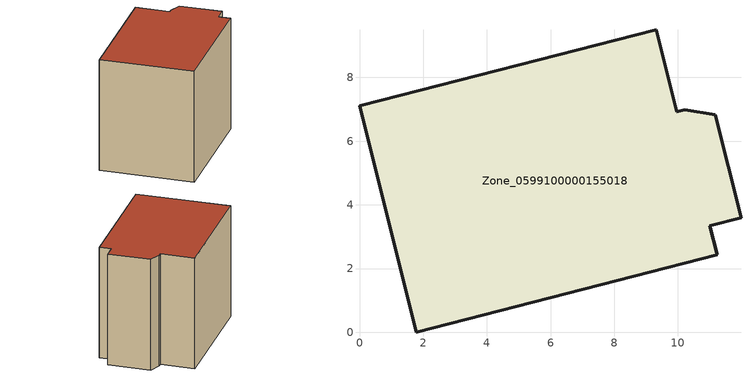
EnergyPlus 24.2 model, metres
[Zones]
Zone_0599100000155018
 floor ground (C_G): 9.96,6.93 10.21,6.99 11.16,6.83 11.98,3.59 11,3.34 11.23,2.44 1.78,0 0,7.11 9.32,9.5 z0
 wall outside (C_F): 1.78,0 11.23,2.44 11,3.34 11.98,3.59 11.16,6.83 10.21,6.99 9.96,6.93 9.32,9.5 0,7.11 1.78,0 z0:9.02
 roof outside (C_R): 10.21,6.99 9.96,6.93 9.32,9.5 0,7.11 1.78,0 11.23,2.44 11,3.34 11.98,3.59 11.16,6.83 z9.02
[BUILDING]
Pand.0599100000155018: North Axis=0; Terrain=City; Loads Convergence Tolerance Value=0.04; Temperature Convergence Tolerance Value=0.4; Solar Distribution=FullExterior; Maximum Number of Warmup Days=25; Minimum Number of Warmup Days=1
[Site:Location]
Rotterdam.The.Hague.AP_ZH_NLD Design_Conditions: Latitude=51.96; Longitude=4.45; Time Zone=1; Elevation=-4.5
[SITE:GROUNDTEMPERATURE:BUILDINGSURFACE]
18, 18, 18, 18, 18, 18, 18, 18, 18, 18, 18, 18
[MATERIAL] Thermal Absorptance=0.9; Solar Absorptance=0.7; Visible Absorptance=0.7
Name | Roughness | Thickness | Conductivity | Density | Specific Heat
G.TI.1946 | MediumSmooth | 0.15 | 1 | 540 | 1210
F.TI.1946 | Rough | 0.3 | 0.857143 | 1920 | 840
R.TI.1946 | MediumRough | 0.2 | 0.1 | 1500 | 1000
[CONSTRUCTION]
C_G: G.TI.1946
C_F: F.TI.1946
C_R: R.TI.1946
[ZONE]
Zone_0599100000155018: Type=1; Multiplier=1; Ceiling Height=Autocalculate; Volume=Autocalculate; Floor Area=autocalculate; Part of Total Floor Area=Yes
[ZONEINFILTRATION:DESIGNFLOWRATE]
Infil_Zone_0599100000155018: Zone or ZoneList or Space or SpaceList=Zone_0599100000155018; Schedule=AlwaysOn; Design Flow Rate Calculation Method=Flow/Area; Flow Rate per Floor Area=0.003; Constant Term Coefficient=1; Temperature Term Coefficient=0; Velocity Term Coefficient=0; Velocity Squared Term Coefficient=0
[HVACTEMPLATE:ZONE:IDEALLOADSAIRSYSTEM]
Zone_0599100000155018: Maximum Heating Supply Air Temperature=50; Minimum Cooling Supply Air Temperature=13; Maximum Heating Supply Air Humidity Ratio=0.0156; Minimum Cooling Supply Air Humidity Ratio=0.0077; Heating Limit=NoLimit; Cooling Limit=NoLimit; Dehumidification Control Type=ConstantSensibleHeatRatio; Cooling Sensible Heat Ratio=0.7; Dehumidification Setpoint=60; Humidification Control Type=None; Humidification Setpoint=30; Outdoor Air Method=None; Outdoor Air Flow Rate per Person=0.00944; Outdoor Air Flow Rate per Zone Floor Area=0; Outdoor Air Flow Rate per Zone=0; Demand Controlled Ventilation Type=None; Outdoor Air Economizer Type=NoEconomizer; Heat Recovery Type=None; Sensible Heat Recovery Effectiveness=0.7; Latent Heat Recovery Effectiveness=0.65
[ZONECONTROL:THERMOSTAT]
ThermostatControl_Zone_0599100000155018: Zone or ZoneList=Zone_0599100000155018; Control Type Schedule=DualSetpointControlType; Control 1=Thermostat_Zone_0599100000155018; Temperature Difference Between Cutout And Setpoint=0
[THERMOSTATSETPOINT:DUALSETPOINT]
Thermostat_Zone_0599100000155018: Heating Setpoint Temperature Schedule=HeatingSetpoint_Zone_0599100000155018; Cooling Setpoint Temperature Schedule=CoolingSetpoint_Zone_0599100000155018
[SCHEDULE:COMPACT]
HeatingSetpoint_Zone_0599100000155018: Through: 12/31, For: AllDays, Until: 24:00, 21
CoolingSetpoint_Zone_0599100000155018: Through: 12/31, For: AllDays, Until: 24:00, 24
DualSetpointControlType: Through: 12/31, For: AllDays, Until: 24:00, 4
AlwaysOn: Through: 12/31, For: AllDays, Until: 24:00, 1
